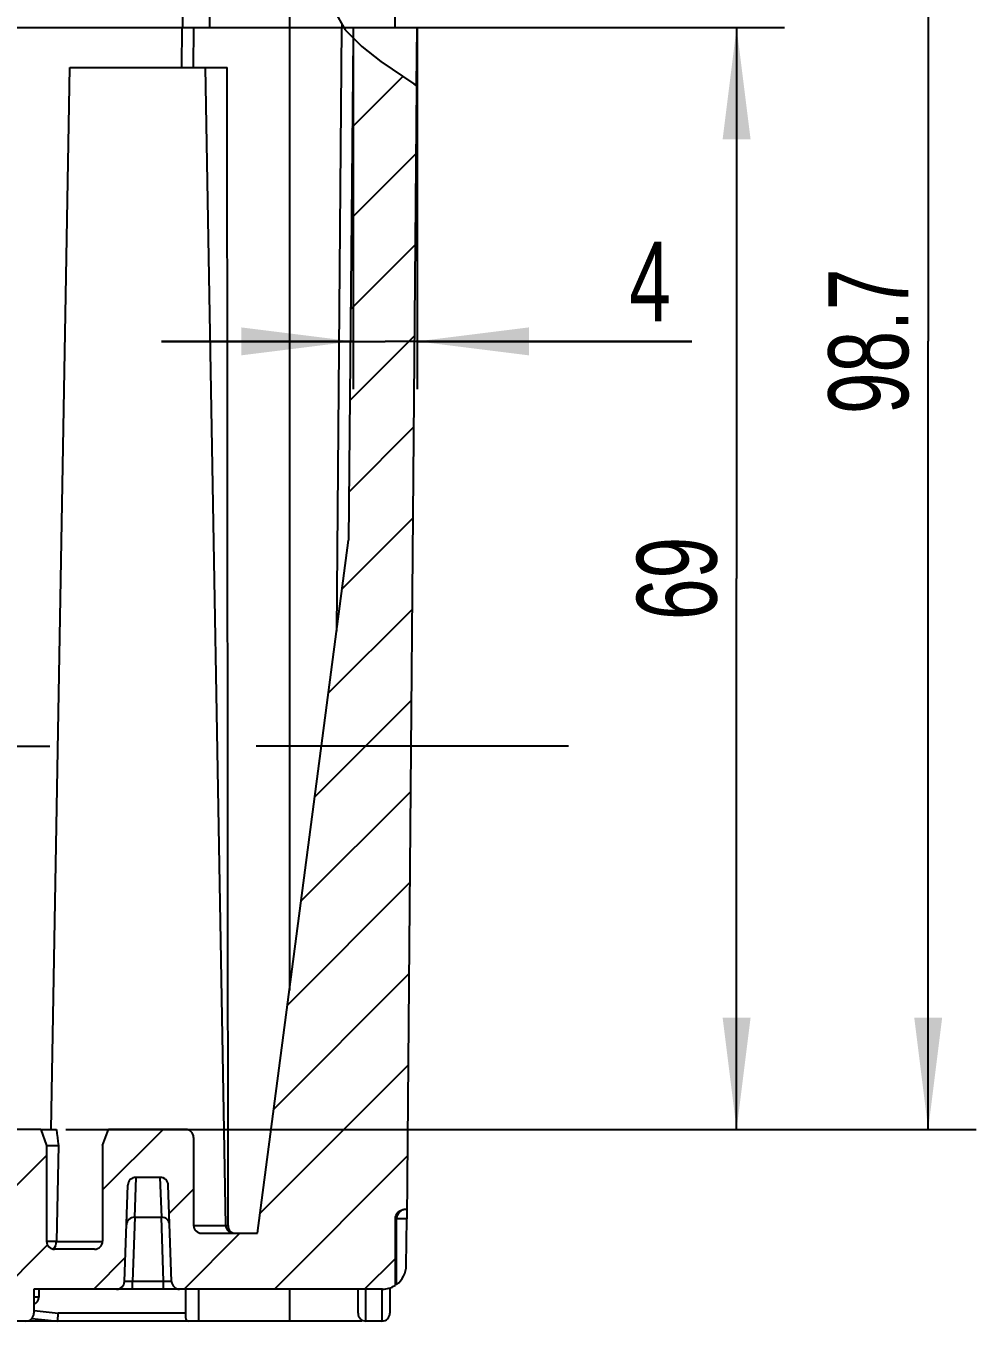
# Model space of a CAD drawing. Header units: millimetres. Extents: x 0 to 594, y 0 to 420.
# Drawn here: x 266.12 to 295.88, y 284.22 to 324.77 of the extents above; entities that cross this region are included whole.
import ezdxf

# ---------------------------------------------------------------- set-up
doc = ezdxf.new("R2010")
doc.units = ezdxf.units.MM
doc.header["$LTSCALE"] = 32.67
doc.linetypes.add('CENTER', pattern=[0.6, 0.375, -0.075, 0.075, -0.075])
doc.layers.get('0').update_dxf_attribs({"linetype": 'CONTINUOUS'})
for name, color, linetype in [('KASTEN_ABOX_250-5201_DXF_AXIS', 7, 'CONTINUOUS'), ('KASTEN_ABOX_250-520DXF_HATCHING', 7, 'CONTINUOUS'), ('KASTEN_ABOX_DXF_CONTINUOUS_LINE', 7, 'CONTINUOUS'), ('M-490-925-01-6274_DXF_DIMENSION', 7, 'CONTINUOUS')]:
    doc.layers.add(name, color=color, linetype=linetype)
doc.styles.get("Standard").update_dxf_attribs({"font": 'txt', "width": 0.7})
doc.dimstyles.new('DIMSTYLE_2', dxfattribs={"dimtxt": 2.5, "dimasz": 3.5, "dimexe": 1.5, "dimexo": 0, "dimtad": 1, "dimdec": 3, "dimlfac": 2, "dimdsep": 46, "dimtxsty": 'Standard', "dimblk": '_FILLED', "dimblk1": '_FILLED', "dimblk2": '_FILLED', "dimcen": 0.09, "dimclrt": 5, "dimadec": 3, "dimazin": 2, "dimtp": 0.3, "dimtm": 0.3, "dimtfac": 1, "dimtdec": 3, "dimtofl": 0, "dimtmove": 0, "dimatfit": 3, "dimldrblk": '_FILLED', "dimfxl": 1, "dimtolj": 1, "dimarcsym": 0})
doc.dimstyles.new('DIMSTYLE_5', dxfattribs={"dimtxt": 2.5, "dimasz": 3.5, "dimexe": 1.5, "dimexo": 0, "dimtad": 1, "dimdec": 1, "dimlfac": 2, "dimdsep": 46, "dimtxsty": 'Standard', "dimblk": '_FILLED', "dimblk1": '_FILLED', "dimblk2": '_FILLED', "dimcen": 0.09, "dimclrt": 5, "dimadec": 3, "dimazin": 2, "dimtp": 0.3, "dimtm": 0.3, "dimtfac": 1, "dimtdec": 1, "dimtofl": 0, "dimtmove": 0, "dimatfit": 3, "dimldrblk": '_FILLED', "dimfxl": 1, "dimtolj": 1, "dimarcsym": 0})
doc.dimstyles.new('DIMSTYLE_6', dxfattribs={"dimtxt": 2.5, "dimasz": 3.5, "dimexe": 1.5, "dimexo": 0, "dimtad": 1, "dimdec": 1, "dimlfac": 2, "dimdsep": 46, "dimtxsty": 'Standard', "dimblk": '_FILLED', "dimblk1": '_FILLED', "dimblk2": '_FILLED', "dimcen": 0.09, "dimclrt": 5, "dimadec": 3, "dimazin": 2, "dimtp": 0.1, "dimtm": 0.1, "dimtfac": 1, "dimtdec": 1, "dimtofl": 0, "dimtmove": 0, "dimatfit": 3, "dimldrblk": '_FILLED', "dimfxl": 1, "dimtolj": 1, "dimarcsym": 0})

# ---------------------------------------------------------------- blocks, each defined once
blk = doc.blocks.new('_FILLED')
at = {"color": 0, "linetype": 'ByBlock'}
blk.add_solid([(0, 0), (-1, 0.125), (-1, -0.125)], dxfattribs=at)
blk = doc.blocks.new('*D20')
at = {"layer": 'M-490-925-01-6274_DXF_DIMENSION', "color": 2, "linetype": 'Continuous', "transparency": 16777216}
for p, q in [((218.729, 339.568), (295.88, 339.568)), ((294.38, 339.568), (294.38, 314.893)), ((294.38, 290.218), (294.38, 314.893)), ((267.373, 290.218), (295.88, 290.218))]:
    blk.add_line(p, q, dxfattribs=at)
at = {"layer": 'M-490-925-01-6274_DXF_DIMENSION', "color": 2, "linetype": 'Continuous', "transparency": 16777216, "xscale": 3.5, "yscale": 3.5, "zscale": 3.5}
for p, rotation in [((294.38, 339.568), 90), ((294.38, 290.218), 270)]:
    blk.add_blockref('_FILLED', p, dxfattribs=dict(at, rotation=rotation))
at = {"layer": 'M-490-925-01-6274_DXF_DIMENSION', "color": 5, "linetype": 'Continuous', "transparency": 16777216, "insert": (291.255, 314.893), "char_height": 2.5, "width": 10.98214, "attachment_point": 2, "rotation": 90, "line_spacing_factor": 0.9}
blk.add_mtext('98.7', dxfattribs=at)
blk = doc.blocks.new('*D21')
at = {"layer": 'M-490-925-01-6274_DXF_DIMENSION', "color": 2, "linetype": 'Continuous', "transparency": 16777216}
for p, q in [((274.874, 324.718), (289.88, 324.718)), ((288.38, 324.718), (288.38, 307.468)), ((288.38, 290.218), (288.38, 307.468)), ((267.373, 290.218), (289.88, 290.218))]:
    blk.add_line(p, q, dxfattribs=at)
at = {"layer": 'M-490-925-01-6274_DXF_DIMENSION', "color": 2, "linetype": 'Continuous', "transparency": 16777216, "xscale": 3.5, "yscale": 3.5, "zscale": 3.5}
for p, rotation in [((288.38, 324.718), 90), ((288.38, 290.218), 270)]:
    blk.add_blockref('_FILLED', p, dxfattribs=dict(at, rotation=rotation))
at = {"layer": 'M-490-925-01-6274_DXF_DIMENSION', "color": 5, "linetype": 'Continuous', "transparency": 16777216, "insert": (285.255, 307.468), "char_height": 2.5, "width": 5.89286, "attachment_point": 2, "rotation": 90, "line_spacing_factor": 0.9}
blk.add_mtext('69', dxfattribs=at)
blk = doc.blocks.new('*D22')
at = {"layer": 'M-490-925-01-6274_DXF_DIMENSION', "color": 2, "linetype": 'Continuous', "transparency": 16777216}
for p, q in [((213.019, 339.568), (126.868, 339.568)), ((128.368, 339.568), (128.368, 311.893)), ((128.368, 284.218), (128.368, 311.893)), ((267.124, 284.218), (126.868, 284.218))]:
    blk.add_line(p, q, dxfattribs=at)
at = {"layer": 'M-490-925-01-6274_DXF_DIMENSION', "color": 2, "linetype": 'Continuous', "transparency": 16777216, "xscale": 3.5, "yscale": 3.5, "zscale": 3.5}
for p, rotation in [((128.368, 339.568), 90), ((128.368, 284.218), 270)]:
    blk.add_blockref('_FILLED', p, dxfattribs=dict(at, rotation=rotation))
at = {"layer": 'M-490-925-01-6274_DXF_DIMENSION', "color": 5, "linetype": 'Continuous', "transparency": 16777216, "insert": (125.243, 311.893), "char_height": 2.5, "width": 12.32143, "attachment_point": 2, "rotation": 90, "line_spacing_factor": 0.9}
blk.add_mtext('110.7', dxfattribs=at)
blk = doc.blocks.new('*D23')
at = {"layer": 'M-490-925-01-6274_DXF_DIMENSION', "color": 2, "linetype": 'Continuous', "transparency": 16777216}
for p, q in [((219.025, 341.563), (121.868, 341.563)), ((123.368, 341.563), (123.368, 312.89)), ((123.368, 284.218), (123.368, 312.89)), ((267.124, 284.218), (121.868, 284.218))]:
    blk.add_line(p, q, dxfattribs=at)
at = {"layer": 'M-490-925-01-6274_DXF_DIMENSION', "color": 2, "linetype": 'Continuous', "transparency": 16777216, "xscale": 3.5, "yscale": 3.5, "zscale": 3.5}
for p, rotation in [((123.368, 341.563), 90), ((123.368, 284.218), 270)]:
    blk.add_blockref('_FILLED', p, dxfattribs=dict(at, rotation=rotation))
at = {"layer": 'M-490-925-01-6274_DXF_DIMENSION', "color": 5, "linetype": 'Continuous', "transparency": 16777216, "insert": (120.243, 312.89), "char_height": 2.5, "width": 12.32143, "attachment_point": 2, "rotation": 90, "line_spacing_factor": 0.9}
blk.add_mtext('114.7', dxfattribs=at)
blk = doc.blocks.new('*D35')
at = {"layer": 'M-490-925-01-6274_DXF_DIMENSION', "color": 2, "linetype": 'Continuous', "transparency": 16777216}
for p, q in [((276.371, 324.718), (276.371, 313.391)), ((278.374, 324.718), (278.374, 313.391)), ((276.371, 314.891), (270.371, 314.891)), ((270.371, 314.891), (277.373, 314.891)), ((286.981, 314.891), (277.373, 314.891)), ((278.374, 314.891), (286.981, 314.891))]:
    blk.add_line(p, q, dxfattribs=at)
at = {"layer": 'M-490-925-01-6274_DXF_DIMENSION', "color": 2, "linetype": 'Continuous', "transparency": 16777216, "xscale": 3.5, "yscale": 3.5, "zscale": 3.5}
blk.add_blockref('_FILLED', (276.371, 314.891), dxfattribs=at)
at = {"layer": 'M-490-925-01-6274_DXF_DIMENSION', "color": 2, "linetype": 'Continuous', "transparency": 16777216, "xscale": 3.5, "yscale": 3.5, "zscale": 3.5, "rotation": 180}
blk.add_blockref('_FILLED', (278.374, 314.891), dxfattribs=at)
at = {"layer": 'M-490-925-01-6274_DXF_DIMENSION', "color": 5, "linetype": 'Continuous', "transparency": 16777216, "insert": (285.016, 318.016), "char_height": 2.5, "width": 2.94643, "attachment_point": 1, "line_spacing_factor": 0.9}
blk.add_mtext('4', dxfattribs=at)
blk = doc.blocks.new('HATCHING_BL0', base_point=(267.108, 304.295))
at = {"layer": 'KASTEN_ABOX_250-520DXF_HATCHING', "linetype": 'Continuous'}
h = blk.add_hatch(dxfattribs=at)
h.set_pattern_fill('DEFAULT__1', color=2, scale=2, angle=45, style=0, pattern_type=0)
h.set_pattern_definition([(45, (0, 0), (-1.414214, 1.414214), [])])
edge = h.paths.add_edge_path()
edge.add_spline(control_points=[(266.374, 284.468), (266.373, 284.421), (266.352, 284.339), (266.253, 284.24), (266.171, 284.219), (266.124, 284.218)], knot_values=[0, 0, 0, 0, 0.333333, 0.666667, 1, 1, 1, 1], degree=3, periodic=0)
edge.add_line((266.124, 284.218), (264.124, 284.218))
edge.add_line((264.124, 284.218), (264.124, 284.718))
edge.add_line((264.124, 284.718), (259.624, 284.718))
edge.add_line((259.624, 284.718), (259.624, 284.218))
edge.add_line((259.624, 284.218), (258.981, 284.218))
edge.add_spline(control_points=[(258.981, 284.218), (258.658, 284.65), (258.067, 285.49), (257.587, 286.284), (257.374, 286.669)], knot_values=[0, 0, 0, 0, 0.5, 1, 1, 1, 1], degree=3, periodic=0)
edge.add_line((257.374, 286.669), (257.374, 288.468))
edge.add_spline(control_points=[(257.374, 288.468), (257.373, 288.515), (257.352, 288.597), (257.253, 288.696), (257.171, 288.716), (257.124, 288.718)], knot_values=[0, 0, 0, 0, 0.333333, 0.666667, 1, 1, 1, 1], degree=3, periodic=0)
edge.add_line((257.124, 288.718), (256.397, 288.718))
edge.add_arc((273.952, 295.868), 18.956, 197.3414, 202.1601)
edge.add_line((255.858, 290.218), (258.124, 290.218))
edge.add_spline(control_points=[(258.124, 290.218), (258.171, 290.216), (258.253, 290.196), (258.352, 290.097), (258.373, 290.015), (258.374, 289.968)], knot_values=[0, 0, 0, 0, 0.333333, 0.666667, 1, 1, 1, 1], degree=3, periodic=0)
edge.add_line((258.374, 289.968), (258.374, 286.218))
edge.add_spline(control_points=[(258.374, 286.218), (258.376, 286.171), (258.396, 286.089), (258.495, 285.99), (258.577, 285.969), (258.624, 285.968)], knot_values=[0, 0, 0, 0, 0.333333, 0.666667, 1, 1, 1, 1], degree=3, periodic=0)
edge.add_line((258.624, 285.968), (259.624, 285.968))
edge.add_line((259.624, 285.968), (259.624, 284.968))
edge.add_line((259.624, 284.968), (259.874, 285.218))
edge.add_line((259.874, 285.218), (263.874, 285.218))
edge.add_line((263.874, 285.218), (264.124, 284.968))
edge.add_line((264.124, 284.968), (264.124, 285.968))
edge.add_line((264.124, 285.968), (265.124, 285.968))
edge.add_spline(control_points=[(265.124, 285.968), (265.171, 285.969), (265.253, 285.99), (265.352, 286.089), (265.373, 286.171), (265.374, 286.218)], knot_values=[0, 0, 0, 0, 0.333333, 0.666667, 1, 1, 1, 1], degree=3, periodic=0)
edge.add_line((265.374, 286.218), (265.374, 289.968))
edge.add_spline(control_points=[(265.374, 289.968), (265.376, 290.015), (265.396, 290.097), (265.495, 290.196), (265.577, 290.216), (265.624, 290.218)], knot_values=[0, 0, 0, 0, 0.333333, 0.666667, 1, 1, 1, 1], degree=3, periodic=0)
edge.add_line((265.624, 290.218), (266.592, 290.218))
edge.add_line((266.592, 290.218), (266.774, 289.718))
edge.add_line((266.774, 289.718), (266.774, 286.718))
edge.add_spline(control_points=[(266.774, 286.718), (266.776, 286.671), (266.796, 286.589), (266.895, 286.49), (266.977, 286.469), (267.024, 286.468)], knot_values=[0, 0, 0, 0, 0.333333, 0.666667, 1, 1, 1, 1], degree=3, periodic=0)
edge.add_line((267.024, 286.468), (268.274, 286.468))
edge.add_spline(control_points=[(268.274, 286.468), (268.321, 286.469), (268.403, 286.49), (268.502, 286.589), (268.523, 286.671), (268.524, 286.718)], knot_values=[0, 0, 0, 0, 0.333333, 0.666667, 1, 1, 1, 1], degree=3, periodic=0)
edge.add_line((268.524, 286.718), (268.524, 289.718))
edge.add_line((268.524, 289.718), (268.706, 290.218))
edge.add_line((268.706, 290.218), (271.124, 290.218))
edge.add_spline(control_points=[(271.124, 290.218), (271.171, 290.216), (271.253, 290.196), (271.352, 290.097), (271.373, 290.015), (271.374, 289.968)], knot_values=[0, 0, 0, 0, 0.333333, 0.666667, 1, 1, 1, 1], degree=3, periodic=0)
edge.add_line((271.374, 289.968), (271.374, 287.218))
edge.add_spline(control_points=[(271.374, 287.218), (271.376, 287.171), (271.396, 287.089), (271.495, 286.99), (271.577, 286.969), (271.624, 286.968)], knot_values=[0, 0, 0, 0, 0.333333, 0.666667, 1, 1, 1, 1], degree=3, periodic=0)
edge.add_line((271.624, 286.968), (273.374, 286.968))
edge.add_line((273.374, 286.968), (276.231, 308.668))
edge.add_line((276.231, 308.668), (276.368, 324.372))
edge.add_spline(control_points=[(276.368, 324.372), (276.542, 324.204), (276.922, 323.872), (277.612, 323.385), (278.102, 323.06), (278.358, 322.898)], knot_values=[0, 0, 0, 0, 0.333333, 0.666667, 1, 1, 1, 1], degree=3, periodic=0)
edge.add_line((278.358, 322.898), (278.051, 287.718))
edge.add_spline(control_points=[(278.049, 287.718), (277.996, 287.717), (277.899, 287.701), (277.776, 287.63), (277.703, 287.529), (277.686, 287.457), (277.686, 287.418)], knot_values=[0, 0, 0, 0, 0.25, 0.5, 0.75, 1, 1, 1, 1], degree=3, periodic=0)
edge.add_line((277.686, 287.418), (277.686, 285.334))
edge.add_spline(control_points=[(277.686, 285.334), (277.626, 285.296), (277.5, 285.239), (277.359, 285.219), (277.286, 285.218)], knot_values=[0, 0, 0, 0, 0.5, 1, 1, 1, 1], degree=3, periodic=0)
edge.add_line((277.286, 285.218), (270.938, 285.218))
edge.add_spline(control_points=[(270.938, 285.218), (270.892, 285.219), (270.812, 285.239), (270.714, 285.334), (270.691, 285.413), (270.688, 285.459)], knot_values=[0, 0, 0, 0, 0.333333, 0.666667, 1, 1, 1, 1], degree=3, periodic=0)
edge.add_line((270.688, 285.459), (270.583, 288.477))
edge.add_spline(control_points=[(270.583, 288.477), (270.58, 288.523), (270.557, 288.602), (270.459, 288.697), (270.379, 288.716), (270.333, 288.718)], knot_values=[0, 0, 0, 0, 0.333333, 0.666667, 1, 1, 1, 1], degree=3, periodic=0)
edge.add_line((270.333, 288.718), (269.566, 288.718))
edge.add_spline(control_points=[(269.566, 288.718), (269.52, 288.716), (269.439, 288.697), (269.341, 288.602), (269.319, 288.523), (269.316, 288.477)], knot_values=[0, 0, 0, 0, 0.333333, 0.666667, 1, 1, 1, 1], degree=3, periodic=0)
edge.add_line((269.316, 288.477), (269.21, 285.459))
edge.add_spline(control_points=[(269.21, 285.459), (269.207, 285.413), (269.185, 285.334), (269.087, 285.239), (269.007, 285.219), (268.96, 285.218)], knot_values=[0, 0, 0, 0, 0.333333, 0.666667, 1, 1, 1, 1], degree=3, periodic=0)
edge.add_line((268.96, 285.218), (266.374, 285.218))
edge.add_line((266.374, 285.218), (266.374, 284.468))

msp = doc.modelspace()

# ---------------------------------------------------------------- linework, layer by layer
at = {"color": 2, "linetype": 'Continuous'}
for p, q in [((275.78117, 325.24864), (276.12526, 324.64496)), ((276.12526, 324.64496), (276.6391, 324.1193)), ((276.6391, 324.1193), (277.23817, 323.65288)), ((277.23817, 323.65288), (278.27464, 322.95064)), ((278.27464, 322.95064), (278.35826, 322.89753))]:
    msp.add_line(p, q, dxfattribs=at)
at = {"layer": 'KASTEN_ABOX_250-5201_DXF_AXIS', "color": 7, "linetype": 'CENTER'}
for p, q in [((251.12414, 302.21786), (266.87414, 302.21786)), ((283.11152, 302.21786), (273.33638, 302.21786))]:
    msp.add_line(p, q, dxfattribs=at)
at = {"layer": 'KASTEN_ABOX_DXF_CONTINUOUS_LINE', "color": 9, "linetype": 'Continuous'}
for p, q in [((271.02414, 325.06786), (271.02414, 324.71786)), ((274.37414, 325.06786), (274.37414, 294.56361)), ((276.02414, 324.71786), (276.02414, 324.82236)), ((271.01019, 323.46786), (271.0211, 324.71786)), ((275.85619, 305.82088), (276.0211, 324.71786)), ((269.56633, 288.71784), (269.52191, 287.46786)), ((270.37637, 287.46786), (270.33195, 288.71784)), ((269.53028, 287.46756), (269.46006, 285.45913)), ((270.43832, 285.45913), (270.36803, 287.46756)), ((271.37414, 287.21349), (272.38196, 287.21349)), ((272.38196, 287.21568), (272.45403, 287.21568)), ((278.04863, 287.41786), (277.73021, 287.41786)), ((277.73021, 285.36359), (277.73021, 287.41786)), ((266.77414, 286.71786), (267.08576, 286.71786)), ((267.08568, 286.71349), (268.52414, 286.71349)), ((270.43832, 285.45913), (269.46006, 285.45913)), ((269.46019, 285.21786), (269.46019, 285.45913)), ((270.43809, 285.21786), (270.43809, 285.45913)), ((271.52414, 285.21786), (271.52414, 284.21786)), ((274.37414, 285.21786), (274.37414, 284.21786)), ((276.77414, 284.21786), (276.77414, 285.21786)), ((277.27414, 285.21786), (277.27414, 284.21786)), ((266.52414, 284.96786), (266.37414, 284.96786)), ((266.38248, 284.54719), (267.13724, 284.46786)), ((271.12414, 284.46786), (267.13724, 284.46786))]:
    msp.add_line(p, q, dxfattribs=at)
at = {"layer": 'KASTEN_ABOX_DXF_CONTINUOUS_LINE', "color": 7, "linetype": 'Continuous'}
for p, q in [((271.87414, 325.06786), (271.87414, 324.71786)), ((277.67414, 325.06786), (277.67414, 324.71786)), ((211.83576, 324.71786), (276.08371, 324.71786)), ((271.37109, 324.71786), (271.36017, 323.46727)), ((276.08371, 324.71786), (278.37414, 324.71786)), ((278.35826, 322.89753), (278.37414, 324.71786)), ((276.36828, 324.39635), (276.23102, 308.66802)), ((266.91876, 290.21786), (267.49914, 323.46786)), ((267.49921, 323.46786), (272.42707, 323.46786)), ((272.38196, 287.21349), (271.74914, 323.46786)), ((278.35826, 322.89753), (278.04863, 287.41786)), ((273.37414, 286.96786), (276.23102, 308.66802)), ((272.45403, 287.21568), (272.44303, 299.42155)), ((266.59216, 290.21786), (256.08878, 290.21786)), ((266.59216, 290.21786), (267.07928, 290.21786)), ((266.59216, 290.21786), (266.77414, 289.71786)), ((268.52414, 289.71786), (268.70613, 290.21786)), ((271.12414, 290.21786), (268.70613, 290.21786)), ((271.37414, 289.96786), (271.37414, 287.21786)), ((266.77414, 289.71786), (267.14294, 289.71786)), ((266.77414, 289.71786), (266.77414, 286.71786)), ((267.14294, 289.71786), (267.08576, 286.71786)), ((268.52414, 289.71786), (268.52414, 286.71786)), ((270.33272, 288.71786), (269.56556, 288.71786)), ((269.21034, 285.45913), (269.31572, 288.47658)), ((270.68794, 285.45913), (270.58257, 288.47658)), ((278.04902, 287.71786), (278.04853, 287.71786)), ((269.52191, 287.46786), (270.37637, 287.46786)), ((277.69243, 287.47451), (277.68627, 287.4179)), ((277.68627, 287.4179), (277.68627, 285.33363)), ((278.03592, 285.96131), (278.04863, 287.41786)), ((267.0772, 286.64609), (267.08576, 286.71786)), ((271.62414, 286.96786), (273.37414, 286.96786)), ((268.27414, 286.46786), (267.02414, 286.46786)), ((267.05996, 286.58308), (267.0772, 286.64609)), ((268.9605, 285.21786), (266.37414, 285.21786)), ((266.37414, 285.21786), (266.37414, 284.46786)), ((266.52414, 285.21786), (266.52414, 284.96786)), ((270.93779, 285.21786), (268.9605, 285.21786)), ((270.43809, 285.21786), (269.46019, 285.21786)), ((277.28595, 285.21786), (270.93779, 285.21786)), ((271.12414, 285.21786), (271.12418, 284.41724)), ((276.52414, 284.46786), (276.52414, 285.21786)), ((277.52414, 285.25821), (277.52414, 284.46786)), ((277.52414, 285.25669), (277.52414, 284.46786)), ((266.30998, 284.30343), (267.12414, 284.21786)), ((271.52414, 284.21786), (267.12414, 284.21786)), ((271.21189, 284.21786), (267.12414, 284.21786)), ((276.64569, 284.21786), (271.52414, 284.21786)), ((277.27414, 284.21786), (276.77414, 284.21786))]:
    msp.add_line(p, q, dxfattribs=at)
for points in [[(272.44303, 299.42155), (272.43401, 311.50561), (272.42707, 323.46786)], [(267.07928, 290.21786), (267.0943, 290.08901), (267.10992, 289.96273), (267.12613, 289.83901), (267.14294, 289.71786)], [(277.9027, 287.69315), (277.83899, 287.66348), (277.78437, 287.62479), (277.74174, 287.57892), (277.71083, 287.52786), (277.69243, 287.47451)], [(278.04902, 287.71786), (277.97236, 287.71096), (277.9027, 287.69315)], [(272.45403, 287.21568), (272.45789, 287.16783), (272.46948, 287.12153), (272.48856, 287.0785), (272.51457, 287.04068)], [(272.51457, 287.04068), (272.54666, 287.00967), (272.58363, 286.98668), (272.62406, 286.9726), (272.63225, 286.97169)], [(266.96644, 286.47607), (266.99942, 286.49656), (267.03263, 286.53279), (267.05996, 286.58308)], [(267.12414, 284.21786), (267.12454, 284.22639), (267.13724, 284.46786)], [(271.12418, 284.41724), (271.12463, 284.37046), (271.12655, 284.32668), (271.13141, 284.28843), (271.141, 284.25776), (271.15691, 284.23518), (271.18003, 284.22203), (271.21189, 284.21786)]]:
    msp.add_lwpolyline(points, dxfattribs=at)
at = {"layer": 'KASTEN_ABOX_DXF_CONTINUOUS_LINE', "color": 9, "linetype": 'Continuous'}
for points in [[(277.88968, 287.67787), (277.86997, 287.66625), (277.85125, 287.65333), (277.83369, 287.63926), (277.81745, 287.62422), (277.80259, 287.60835), (277.78921, 287.59187), (277.77724, 287.57482), (277.76668, 287.55733), (277.75747, 287.53934), (277.74954, 287.52084), (277.7429, 287.50174), (277.73756, 287.48199), (277.73359, 287.46148), (277.73111, 287.44005), (277.73021, 287.41786)], [(277.99731, 287.71396), (277.97457, 287.70967), (277.95293, 287.70404), (277.93131, 287.69681), (277.91021, 287.68808), (277.88968, 287.67787)], [(278.04853, 287.71786), (278.02228, 287.71684), (277.99731, 287.71396)], [(269.46006, 285.45913), (269.41151, 285.45756), (269.36473, 285.45647), (269.32147, 285.45578), (269.28354, 285.45553), (269.25253, 285.45577), (269.22945, 285.45646), (269.21515, 285.45756), (269.21034, 285.45913)], [(270.68794, 285.45913), (270.68312, 285.45756), (270.66881, 285.45646), (270.64573, 285.45577), (270.61473, 285.45553), (270.5768, 285.45578), (270.53355, 285.45647), (270.48681, 285.45756), (270.43832, 285.45913)]]:
    msp.add_lwpolyline(points, dxfattribs=at)
at = {"layer": 'KASTEN_ABOX_DXF_CONTINUOUS_LINE', "color": 7, "linetype": 'Continuous'}
for centre, radius, start, end in [((271.12414, 289.96786), 0.25, 0, 90), ((269.56556, 288.46786), 0.25, 90, 178), ((270.33272, 288.46786), 0.25, 2, 90), ((269.52191, 287.21786), 0.25, 90, 178), ((270.37637, 287.21786), 0.25, 2, 90), ((271.62414, 287.21786), 0.25, 180, 270), ((272.63193, 287.21786), 0.25, 181, 270), ((267.02414, 286.71786), 0.25, 180, 270), ((268.27414, 286.71786), 0.25, 270, 360), ((277.28595, 285.96786), 0.75, 306.323779, 359.5), ((268.9605, 285.46786), 0.25, 270, 358), ((270.93779, 285.46786), 0.25, 182, 270), ((277.28595, 285.96786), 0.75, 270, 302.260464), ((266.27414, 284.96786), 0.25, 293.780502, 360), ((266.12414, 284.46786), 0.25, 270.000001, 360), ((276.77414, 284.46786), 0.25, 180, 270), ((277.27414, 284.46786), 0.25, 270, 360)]:
    msp.add_arc(centre, radius, start, end, dxfattribs=at)

# ---------------------------------------------------------------- block references
msp.add_blockref('HATCHING_BL0', (267.10824, 304.29476))

# ---------------------------------------------------------------- dimensions: what is measured, and where the dimension line sits
at = {"layer": 'M-490-925-01-6274_DXF_DIMENSION', "color": 2, "linetype": 'Continuous'}
for base, p1, p2, angle, dimstyle, picture, middle in [((123.36844, 341.56274), (267.12414, 284.21786), (219.02464, 341.56274), 90, 'DIMSTYLE_5', '*D23', (123.36844, 312.53316)), ((128.36844, 339.56786), (267.12414, 284.21786), (213.01915, 339.56786), 90, 'DIMSTYLE_2', '*D22', (128.36844, 311.53571)), ((294.37985, 339.56786), (267.37268, 290.21786), (218.72913, 339.56786), 90, 'DIMSTYLE_2', '*D20', (294.37985, 314.53571)), ((288.37985, 290.21786), (274.87414, 324.71786), (267.37268, 290.21786), 270, 'DIMSTYLE_2', '*D21', (288.37985, 307.11071))]:
    dim = msp.add_linear_dim(base=base, p1=p1, p2=p2, angle=angle, dimstyle=dimstyle, dxfattribs=at)
    dim.commit()
    dim.dimension.update_dxf_attribs({"geometry": picture, "text_midpoint": middle, "dimtype": 160})
dim = msp.add_linear_dim(base=(278.37414, 314.89127), p1=(276.37109, 324.71786), p2=(278.37414, 324.71786), dimstyle='DIMSTYLE_6', dxfattribs=at)
dim.commit()
dim.dimension.update_dxf_attribs({"geometry": '*D35', "text_midpoint": (285.64125, 314.89127), "dimtype": 160})

doc.saveas('drawing.dxf')
